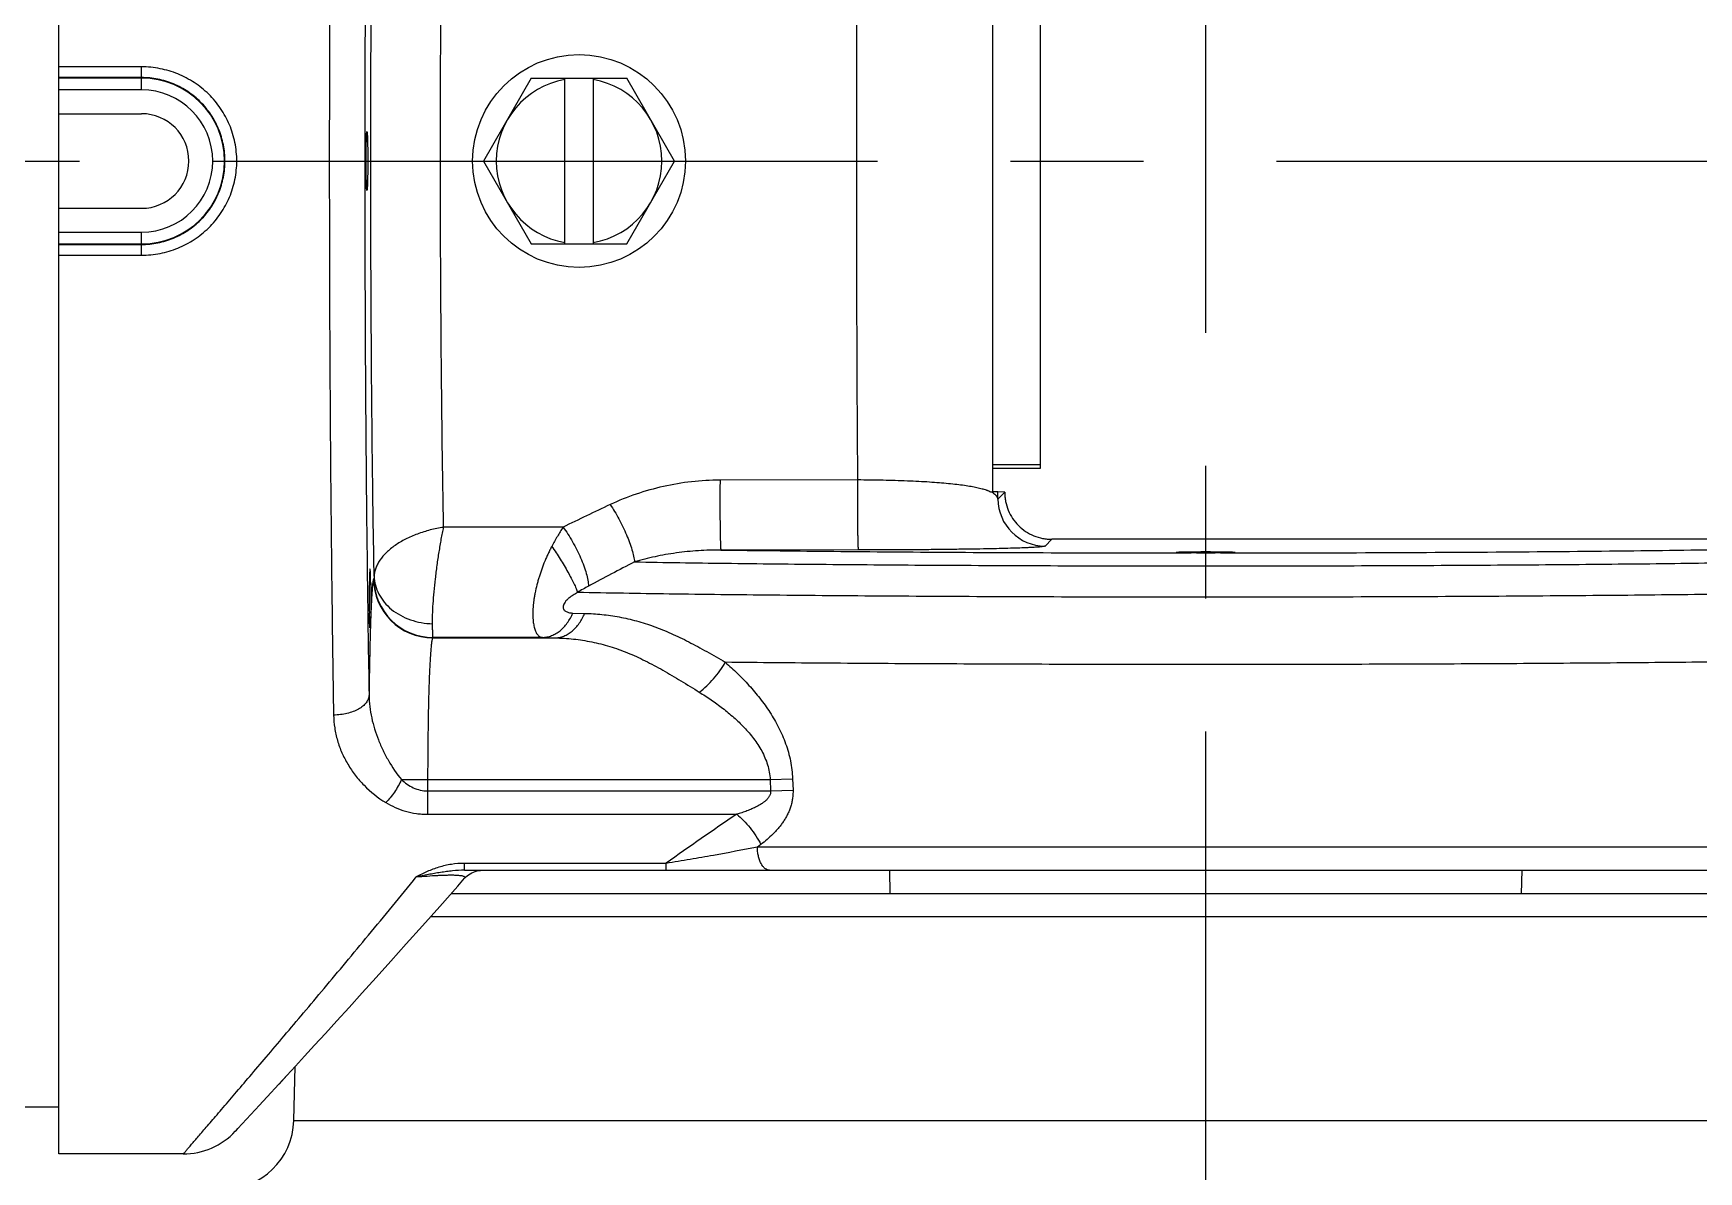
# Model space of a CAD drawing. Header units: millimetres. Extents: x 5828 to 6704, y 123 to 421.
# Drawn here: x 6406.275 to 6410.97, y 304.598 to 307.809 of the extents above; entities that cross this region are included whole.
import ezdxf

# ---------------------------------------------------------------- set-up
doc = ezdxf.new("R2010")
doc.units = ezdxf.units.MM
doc.linetypes.add('CENTER', pattern=[0.6, 0.375, -0.075, 0.075, -0.075])
doc.layers.add('中心线', color=7, linetype='Continuous')
doc.layers.add('外形图', color=7, linetype='Continuous')

msp = doc.modelspace()

# ---------------------------------------------------------------- linework, layer by layer
at = {"layer": '中心线', "linetype": 'CENTER', "ltscale": 5}
for p, q in [((6409.5804, 300.9643), (6409.5804, 313.5014)), ((6403.7801, 307.4484), (6441.8463, 307.4484))]:
    msp.add_line(p, q, dxfattribs=at)
at = {"layer": '外形图'}
for p, q in [((6406.3471, 304.6484), (6406.3471, 310.2484)), ((6408.9804, 306.5151), (6408.9804, 308.3484)), ((6409.1138, 308.3151), (6409.1138, 306.5817)), ((6406.5804, 307.7139), (6406.3471, 307.7139)), ((6406.5804, 307.649), (6406.5804, 307.7139)), ((6406.5804, 307.6837), (6406.3471, 307.6837)), ((6406.5804, 307.6823), (6406.3471, 307.6823)), ((6407.6791, 307.6817), (6407.5443, 307.4484)), ((6407.6791, 307.6817), (6407.9485, 307.6817)), ((6407.7738, 307.2151), (6407.7738, 307.6817)), ((6407.8538, 307.6817), (6407.8538, 307.2151)), ((6408.0832, 307.4484), (6407.9485, 307.6817)), ((6406.5804, 307.649), (6406.3471, 307.649)), ((6406.3471, 307.5817), (6406.5804, 307.5817)), ((6407.5443, 307.4484), (6407.6791, 307.2151)), ((6407.9485, 307.2151), (6408.0832, 307.4484)), ((6406.3471, 307.3151), (6406.5804, 307.3151)), ((6406.3471, 307.2478), (6406.5804, 307.2478)), ((6406.5804, 307.1829), (6406.5804, 307.2478)), ((6406.3471, 307.2145), (6406.5804, 307.2145)), ((6406.3471, 307.2131), (6406.5804, 307.2131)), ((6407.6791, 307.2151), (6407.9485, 307.2151)), ((6406.3471, 307.1829), (6406.5804, 307.1829)), ((6409.1138, 306.5919), (6408.9804, 306.5919)), ((6409.1138, 306.5817), (6408.9804, 306.5817)), ((6408.5987, 306.549), (6408.2112, 306.5487)), ((6408.9944, 306.5151), (6408.9804, 306.5151)), ((6409.0138, 306.5147), (6408.9944, 306.5151)), ((6408.9947, 306.4953), (6408.9944, 306.5151)), ((6409.0138, 306.5147), (6408.9947, 306.4953)), ((6407.7687, 306.4159), (6407.432, 306.4155)), ((6408.601, 306.3517), (6408.2135, 306.3515)), ((6409.1464, 306.3817), (6409.1274, 306.3627)), ((6411.6304, 306.3817), (6409.1464, 306.3817)), ((6407.2356, 306.2713), (6407.2348, 306.2704)), ((6407.7962, 306.1737), (6407.8295, 306.1728)), ((6407.4022, 306.1047), (6407.4014, 306.1038)), ((6407.4014, 306.1038), (6407.7458, 306.1038)), ((6407.7109, 306.1049), (6407.4022, 306.1047)), ((6407.7109, 306.1049), (6407.7458, 306.1038)), ((6407.3132, 305.704), (6408.3525, 305.704)), ((6407.3869, 305.704), (6407.3869, 305.6062)), ((6408.3525, 305.704), (6408.4157, 305.7063)), ((6408.3525, 305.704), (6408.3537, 305.672)), ((6408.4157, 305.7063), (6408.4169, 305.6743)), ((6407.3869, 305.672), (6408.3537, 305.672)), ((6408.3537, 305.672), (6408.4169, 305.6743)), ((6407.3869, 305.6062), (6408.2583, 305.6062)), ((6408.3264, 305.5213), (6408.3165, 305.5139)), ((6412.0217, 305.5139), (6408.3165, 305.5139)), ((6407.4908, 305.4484), (6407.4908, 305.4679)), ((6408.0589, 305.4679), (6407.4908, 305.4679)), ((6408.0589, 305.4484), (6408.0589, 305.4679)), ((6407.4908, 305.4484), (6411.9551, 305.4484)), ((6408.6909, 305.3817), (6408.6898, 305.4484)), ((6410.4711, 305.4484), (6410.47, 305.3817)), ((6412.0696, 305.3817), (6407.4555, 305.3817)), ((6412.1363, 305.3168), (6407.3948, 305.3168)), ((6407.0096, 304.7432), (6407.0136, 304.8953)), ((6406.912, 304.7851), (6406.99, 304.8697)), ((6406.9679, 304.8456), (6406.99, 304.8696)), ((6405.7138, 304.7817), (6406.3471, 304.7817)), ((6407.0096, 304.7432), (6411.3194, 304.7432)), ((6406.698, 304.6484), (6406.3471, 304.6484))]:
    msp.add_line(p, q, dxfattribs=at)
for points in [[(6406.99, 304.8696), (6407.014, 304.8958), (6407.0401, 304.9243), (6407.0683, 304.955), (6407.0986, 304.9882), (6407.131, 305.0237), (6407.1656, 305.0618), (6407.2025, 305.1024), (6407.2416, 305.1457), (6407.283, 305.1917), (6407.3267, 305.2405), (6407.3728, 305.292), (6407.4211, 305.3465), (6407.4718, 305.4039), (6407.4909, 305.4257)], [(6407.4909, 305.4257), (6407.4939, 305.4289), (6407.4979, 305.4325), (6407.502, 305.4358), (6407.5065, 305.4387), (6407.5111, 305.4413), (6407.516, 305.4435), (6407.521, 305.4453), (6407.5262, 305.4467), (6407.5313, 305.4477), (6407.5363, 305.4482), (6407.5411, 305.4484)], [(6406.8446, 304.7124), (6406.8478, 304.7159), (6406.8519, 304.7203), (6406.913, 304.7862)]]:
    msp.add_lwpolyline(points, dxfattribs=at)
msp.add_circle((6407.8138, 307.4484), 0.3, dxfattribs=at)
for centre, radius, start, end in [((6532.5997, 307.4622), 124.0042, 179.647781, 180.006377), ((6406.5804, 307.4484), 0.2339, 270, 90), ((6407.8138, 307.4484), 0.2333, 99.8709, 260.1291), ((6407.8138, 307.4484), 0.2333, 279.8709, 80.1291), ((6406.5804, 307.4484), 0.2006, 270, 90), ((6406.5804, 307.4484), 0.1333, 270, 90), ((6528.6441, 307.4263), 120.0486, 179.989441, 180.418695), ((6408.9785, 306.5124), 0.00262, 58.3922, 60.6584), ((6409.1274, 306.4954), 0.1327, 180.0209, 269.9791), ((6412.4309, 296.8569), 10.6354, 115.2066, 116.00005), ((6412.8415, 296.8994), 10.6038, 117.34867, 118.13948), ((6407.4015, 306.2706), 0.1668, 180.0519, 269.9512), ((6407.4023, 306.2715), 0.1668, 180.0518, 269.9512), ((6408.0309, 305.8939), 0.4037, 118.1363, 123.2168), ((6412.5067, 299.269), 7.6296, 123.83754, 125.65988), ((6406.698, 304.8484), 0.2, 270, 317.1465), ((6406.8097, 304.7484), 0.2, 270, 358.5)]:
    msp.add_arc(centre, radius, start, end, dxfattribs=at)
msp.add_ellipse((6407.2158, 307.4484), major_axis=(0, 0.0833), ratio=0.026186, dxfattribs=at)
for centre, major_axis, ratio, start_param, end_param in [((6409.5804, 306.3445), (0.0833, 0), 0.017455, 5.232801, 10.475085), ((6407.2245, 306.2151), (0, 0.0833), 0.026186, -1.047198, 2.094395)]:
    msp.add_ellipse(centre, major_axis=major_axis, ratio=ratio, start_param=start_param, end_param=end_param, dxfattribs=at)
for points, knots in [([(6407.1198, 308.8927), (6407.118, 308.7749), (6407.115, 308.5321), (6407.1118, 308.1594), (6407.1099, 307.7724), (6407.1095, 307.3789), (6407.1104, 306.9868), (6407.1128, 306.604), (6407.1164, 306.2381), (6407.1198, 306.0007), (6407.1217, 305.8861)], [0, 0, 0, 0, 0.117523, 0.24232, 0.371892, 0.50364, 0.63492, 0.763101, 0.885613, 1, 1, 1, 1]), ([(6407.2198, 308.8411), (6407.218, 308.7275), (6407.2149, 308.4934), (6407.2117, 308.134), (6407.2099, 307.7608), (6407.2095, 307.3814), (6407.2104, 307.0033), (6407.2127, 306.6342), (6407.2164, 306.2814), (6407.2198, 306.0524), (6407.2217, 305.9419)], [0, 0, 0, 0, 0.117523, 0.24232, 0.371892, 0.503639, 0.63492, 0.763101, 0.885613, 1, 1, 1, 1]), ([(6407.2361, 306.2778), (6407.2346, 306.3618), (6407.2319, 306.5359), (6407.228, 306.9014), (6407.2259, 307.3763), (6407.2274, 307.941), (6407.2312, 308.3142), (6407.234, 308.4941)], [0, 0, 0, 0, 0.113667, 0.235681, 0.494766, 0.756523, 1, 1, 1, 1]), ([(6407.432, 306.4155), (6407.4291, 306.5692), (6407.4248, 306.8912), (6407.4223, 307.3832), (6407.4235, 307.8028), (6407.4265, 308.1315), (6407.4287, 308.2902), (6407.43, 308.3674)], [0, 0, 0, 0, 0.23639, 0.494915, 0.756032, 0.881359, 1, 1, 1, 1]), ([(6406.5804, 307.1829), (6406.5979, 307.1829), (6406.6242, 307.1855), (6406.6581, 307.1938), (6406.6911, 307.2054), (6406.7222, 307.2218), (6406.7504, 307.2424), (6406.77, 307.2599), (6406.7878, 307.2791), (6406.8088, 307.307), (6406.8298, 307.3456), (6406.8428, 307.3876), (6406.848, 307.4222), (6406.8497, 307.4571), (6406.8462, 307.4921), (6406.8376, 307.526), (6406.8286, 307.5507), (6406.8172, 307.5743), (6406.8036, 307.5967), (6406.7878, 307.6177), (6406.7641, 307.6434), (6406.73, 307.6709), (6406.6911, 307.6914), (6406.6581, 307.703), (6406.6242, 307.7113), (6406.5979, 307.7139), (6406.5804, 307.7139)], [0, 0, 0, 0, 0.062497, 0.093776, 0.125048, 0.187499, 0.218754, 0.250006, 0.281258, 0.312512, 0.374959, 0.437431, 0.468714, 0.499999, 0.56249, 0.593768, 0.625039, 0.656304, 0.687563, 0.718817, 0.750069, 0.8125, 0.874952, 0.906224, 0.937503, 1, 1, 1, 1]), ([(6406.5804, 307.2131), (6406.5958, 307.2131), (6406.619, 307.2154), (6406.6489, 307.2229), (6406.6779, 307.2333), (6406.712, 307.2515), (6406.7418, 307.2761), (6406.7625, 307.2989), (6406.7808, 307.3236), (6406.799, 307.3578), (6406.8125, 307.4022), (6406.817, 307.4484), (6406.8125, 307.4946), (6406.799, 307.539), (6406.7808, 307.5732), (6406.7625, 307.5979), (6406.7418, 307.6207), (6406.712, 307.6453), (6406.6779, 307.6635), (6406.6489, 307.6739), (6406.619, 307.6814), (6406.5958, 307.6837), (6406.5804, 307.6837)], [0, 0, 0, 0, 0.062522, 0.093813, 0.125096, 0.187559, 0.249999, 0.281255, 0.312514, 0.374979, 0.437477, 0.5, 0.562523, 0.625021, 0.687486, 0.718745, 0.750001, 0.812441, 0.874905, 0.906187, 0.937478, 1, 1, 1, 1]), ([(6408.2112, 306.5487), (6408.1843, 306.5486), (6408.1307, 306.5454), (6408.0514, 306.532), (6407.9745, 306.5105), (6407.9253, 306.4908), (6407.9015, 306.4796)], [0, 0, 0, 0, 0.252019, 0.503383, 0.753105, 1, 1, 1, 1]), ([(6408.2112, 306.5487), (6408.2111, 306.5381), (6408.2109, 306.5163), (6408.2109, 306.4888), (6408.2109, 306.4662), (6408.211, 306.4496), (6408.2111, 306.4335), (6408.2112, 306.4183), (6408.2114, 306.4042), (6408.2117, 306.3913), (6408.2119, 306.3816), (6408.2121, 306.3746), (6408.2122, 306.37), (6408.2124, 306.366), (6408.2125, 306.3624), (6408.2127, 306.3593), (6408.2128, 306.3567), (6408.213, 306.3546), (6408.2131, 306.3532), (6408.2132, 306.3524), (6408.2133, 306.352), (6408.2134, 306.3517), (6408.2135, 306.3516), (6408.2135, 306.3515)], [0, 0, 0, 0, 0.160559, 0.332099, 0.418459, 0.503305, 0.58523, 0.662878, 0.734964, 0.800293, 0.857785, 0.88329, 0.906489, 0.927288, 0.945601, 0.961353, 0.97448, 0.98493, 0.992666, 0.995509, 0.99767, 0.999157, 1, 1, 1, 1]), ([(6408.5987, 306.549), (6408.5986, 306.5385), (6408.5984, 306.5166), (6408.5984, 306.4891), (6408.5984, 306.4665), (6408.5985, 306.4499), (6408.5986, 306.4338), (6408.5987, 306.4185), (6408.5989, 306.4044), (6408.5992, 306.3915), (6408.5994, 306.3818), (6408.5996, 306.3748), (6408.5997, 306.3702), (6408.5999, 306.3661), (6408.6, 306.3625), (6408.6002, 306.3594), (6408.6003, 306.3568), (6408.6005, 306.3548), (6408.6006, 306.3534), (6408.6007, 306.3526), (6408.6008, 306.3521), (6408.6009, 306.3519), (6408.601, 306.3517), (6408.601, 306.3517)], [0, 0, 0, 0, 0.160416, 0.331892, 0.418244, 0.503094, 0.585034, 0.662705, 0.734818, 0.800178, 0.8577, 0.883219, 0.906432, 0.927243, 0.945568, 0.961329, 0.974465, 0.984922, 0.992662, 0.995507, 0.997669, 0.999156, 1, 1, 1, 1]), ([(6408.9804, 306.5136), (6408.9799, 306.514), (6408.9785, 306.5144), (6408.9764, 306.5146), (6408.9742, 306.515), (6408.972, 306.5159), (6408.9697, 306.517), (6408.9673, 306.5181), (6408.9647, 306.519), (6408.961, 306.5202), (6408.9561, 306.5218), (6408.9497, 306.5236), (6408.9428, 306.5253), (6408.9354, 306.527), (6408.9274, 306.5286), (6408.9156, 306.5308), (6408.8993, 306.5334), (6408.8781, 306.5361), (6408.8545, 306.5386), (6408.8287, 306.5409), (6408.8007, 306.5429), (6408.7706, 306.5447), (6408.7271, 306.5467), (6408.6696, 306.5484), (6408.6227, 306.5489), (6408.5987, 306.549)], [0, 0, 0, 0, 0.005217, 0.010658, 0.016411, 0.022577, 0.02918, 0.036088, 0.043234, 0.050663, 0.066483, 0.083608, 0.102064, 0.121893, 0.143123, 0.165785, 0.215483, 0.271107, 0.332679, 0.400118, 0.473206, 0.551588, 0.634763, 0.812683, 1, 1, 1, 1]), ([(6408.9947, 306.4953), (6408.9946, 306.4961), (6408.9943, 306.4976), (6408.9934, 306.4999), (6408.9923, 306.5017), (6408.9913, 306.5031), (6408.9904, 306.5042), (6408.9894, 306.5053), (6408.9883, 306.5064), (6408.9874, 306.5073), (6408.9865, 306.5079), (6408.9856, 306.5085), (6408.9845, 306.5091), (6408.9836, 306.5099), (6408.9829, 306.5108), (6408.9822, 306.5118), (6408.9815, 306.5129), (6408.9807, 306.5139), (6408.9801, 306.5144), (6408.9798, 306.5146)], [0, 0, 0, 0, 0.092543, 0.188431, 0.290074, 0.343833, 0.399503, 0.457671, 0.519688, 0.584531, 0.616968, 0.649216, 0.717175, 0.755987, 0.801179, 0.852272, 0.905123, 0.955414, 1, 1, 1, 1]), ([(6409.0138, 306.5144), (6409.0138, 306.5123), (6409.0139, 306.5079), (6409.0145, 306.4993), (6409.0167, 306.4842), (6409.0231, 306.4633), (6409.0354, 306.4402), (6409.052, 306.42), (6409.0723, 306.4034), (6409.0954, 306.391), (6409.1163, 306.3847), (6409.1313, 306.3825), (6409.14, 306.3818), (6409.1443, 306.3817), (6409.1465, 306.3817)], [0, 0, 0, 0, 0.031133, 0.062393, 0.124981, 0.249984, 0.374987, 0.5, 0.625013, 0.750016, 0.875019, 0.937607, 0.968867, 1, 1, 1, 1]), ([(6407.9015, 306.4796), (6407.9058, 306.4733), (6407.9144, 306.4599), (6407.9263, 306.439), (6407.9375, 306.4171), (6407.9476, 306.3949), (6407.9561, 306.3733), (6407.9629, 306.3531), (6407.9676, 306.3348), (6407.9696, 306.3233), (6407.97, 306.318)], [0, 0, 0, 0, 0.130299, 0.268032, 0.408679, 0.547598, 0.680222, 0.802252, 0.909872, 1, 1, 1, 1]), ([(6407.4319, 306.4154), (6407.4256, 306.4145), (6407.413, 306.4124), (6407.3942, 306.4081), (6407.3759, 306.4029), (6407.3524, 306.3949), (6407.3249, 306.3829), (6407.2954, 306.3654), (6407.2708, 306.3456), (6407.2547, 306.3271), (6407.2454, 306.3117), (6407.2404, 306.3004), (6407.2371, 306.2891), (6407.2362, 306.2815), (6407.2361, 306.2778)], [0, 0, 0, 0, 0.075251, 0.150477, 0.225221, 0.299036, 0.442114, 0.576646, 0.700193, 0.811348, 0.862372, 0.910541, 0.956209, 1, 1, 1, 1]), ([(6407.4007, 306.1435), (6407.4006, 306.152), (6407.4008, 306.1707), (6407.4024, 306.2008), (6407.4051, 306.2346), (6407.4089, 306.2709), (6407.4129, 306.302), (6407.4164, 306.3272), (6407.4193, 306.3458), (6407.4223, 306.3641), (6407.4254, 306.3819), (6407.4281, 306.3962), (6407.4303, 306.4073), (6407.4314, 306.4127), (6407.4319, 306.4154)], [0, 0, 0, 0, 0.093136, 0.204393, 0.329682, 0.464399, 0.603665, 0.673457, 0.742538, 0.810307, 0.876181, 0.939597, 0.970217, 1, 1, 1, 1]), ([(6407.7687, 306.4159), (6407.7631, 306.4074), (6407.7521, 306.3896), (6407.7419, 306.3713), (6407.7369, 306.3618)], [0, 0, 0, 0, 0.487519, 1, 1, 1, 1]), ([(6407.7687, 306.4159), (6407.7734, 306.4096), (6407.7827, 306.3962), (6407.7956, 306.3749), (6407.8076, 306.3524), (6407.8183, 306.3295), (6407.8273, 306.3072), (6407.8341, 306.2861), (6407.8387, 306.2672), (6407.8403, 306.2553), (6407.8405, 306.2498)], [0, 0, 0, 0, 0.129537, 0.26723, 0.408317, 0.547873, 0.681047, 0.803297, 0.910644, 1, 1, 1, 1]), ([(6407.7369, 306.3618), (6407.7351, 306.3584), (6407.7316, 306.3515), (6407.7265, 306.3411), (6407.7216, 306.3305), (6407.7155, 306.316), (6407.7084, 306.2977), (6407.7022, 306.2792), (6407.6978, 306.2643), (6407.6939, 306.2496), (6407.6906, 306.235), (6407.6879, 306.2206), (6407.6863, 306.2102), (6407.685, 306.2001), (6407.6842, 306.1902), (6407.6836, 306.1808), (6407.6833, 306.1718), (6407.6835, 306.1632), (6407.6839, 306.1551), (6407.6847, 306.1476), (6407.6857, 306.1406), (6407.6871, 306.1342), (6407.6888, 306.1284), (6407.6907, 306.1232), (6407.6929, 306.1186), (6407.6953, 306.1146), (6407.698, 306.1113), (6407.701, 306.1087), (6407.7041, 306.1067), (6407.7074, 306.1054), (6407.7097, 306.105), (6407.7109, 306.1049)], [0, 0, 0, 0, 0.041513, 0.083418, 0.125631, 0.168067, 0.253211, 0.337983, 0.379924, 0.421388, 0.502312, 0.541487, 0.579613, 0.616545, 0.652149, 0.686304, 0.718893, 0.749819, 0.779, 0.806366, 0.831872, 0.855513, 0.87731, 0.897285, 0.915481, 0.932049, 0.947293, 0.961414, 0.974544, 0.987206, 1, 1, 1, 1]), ([(6407.7369, 306.3618), (6407.7451, 306.35), (6407.7607, 306.3262), (6407.7786, 306.2962), (6407.7911, 306.2731), (6407.7989, 306.2577), (6407.8051, 306.2441), (6407.8084, 306.2355), (6407.8097, 306.2316)], [0, 0, 0, 0, 0.288699, 0.57045, 0.699429, 0.815912, 0.916926, 1, 1, 1, 1]), ([(6408.2135, 306.3515), (6408.1924, 306.3516), (6408.1504, 306.3503), (6408.0883, 306.3439), (6408.0282, 306.3335), (6407.9891, 306.3236), (6407.97, 306.318)], [0, 0, 0, 0, 0.257381, 0.510297, 0.758163, 1, 1, 1, 1]), ([(6407.97, 306.318), (6408.0552, 306.3165), (6408.2353, 306.3139), (6408.518, 306.3109), (6408.8236, 306.3087), (6409.1456, 306.3072), (6409.477, 306.3065), (6409.8106, 306.3067), (6410.0867, 306.3075), (6410.3033, 306.3086), (6410.4605, 306.3096), (6410.6129, 306.3108), (6410.7598, 306.3122), (6410.9003, 306.3137), (6411.0336, 306.3155), (6411.1591, 306.3174), (6411.2761, 306.3194), (6411.3839, 306.3216), (6411.482, 306.3239), (6411.5698, 306.3264), (6411.6363, 306.3286), (6411.684, 306.3304), (6411.7156, 306.3317), (6411.7443, 306.333), (6411.77, 306.3344), (6411.7929, 306.3358), (6411.8127, 306.3372), (6411.8295, 306.3385), (6411.8416, 306.3398), (6411.8497, 306.3408), (6411.8547, 306.3415), (6411.8589, 306.3422), (6411.8624, 306.3429), (6411.8647, 306.3435), (6411.8663, 306.344), (6411.8671, 306.3444), (6411.8678, 306.3447), (6411.8683, 306.3451), (6411.8686, 306.3454), (6411.8686, 306.3457), (6411.8686, 306.3458)], [0, 0, 0, 0, 0.065517, 0.138527, 0.217459, 0.300608, 0.38618, 0.472328, 0.557195, 0.598573, 0.638947, 0.678101, 0.715822, 0.751907, 0.786162, 0.8184, 0.84845, 0.876147, 0.901342, 0.923903, 0.943704, 0.952537, 0.960642, 0.968008, 0.974626, 0.980487, 0.985582, 0.989907, 0.993456, 0.994939, 0.996227, 0.997321, 0.998221, 0.998929, 0.999212, 0.999449, 0.999641, 0.999791, 0.999906, 1, 1, 1, 1]), ([(6408.2135, 306.3515), (6408.3128, 306.3502), (6408.5207, 306.3478), (6408.9625, 306.3443), (6409.3051, 306.3433), (6409.539, 306.3432)], [0, 0, 0, 0, 0.224647, 0.47059, 1, 1, 1, 1]), ([(6409.1274, 306.3627), (6409.1273, 306.3626), (6409.127, 306.3624), (6409.126, 306.362), (6409.1243, 306.3616), (6409.1215, 306.3611), (6409.1177, 306.3607), (6409.1129, 306.3602), (6409.1072, 306.3597), (6409.1004, 306.3592), (6409.0925, 306.3587), (6409.0835, 306.3583), (6409.0694, 306.3576), (6409.049, 306.3568), (6409.0211, 306.356), (6408.9888, 306.3552), (6408.9521, 306.3544), (6408.9112, 306.3538), (6408.8664, 306.3532), (6408.818, 306.3526), (6408.7667, 306.3522), (6408.694, 306.3518), (6408.6385, 306.3517), (6408.601, 306.3517)], [0, 0, 0, 0, 0.000829, 0.002034, 0.005678, 0.011063, 0.01826, 0.027324, 0.038306, 0.051251, 0.066202, 0.083192, 0.102253, 0.146692, 0.199633, 0.26108, 0.330883, 0.408703, 0.49403, 0.586107, 0.683995, 0.786522, 1, 1, 1, 1]), ([(6409.6219, 306.3432), (6409.7581, 306.3433), (6410.0254, 306.3438), (6410.4139, 306.3459), (6410.7733, 306.3491), (6411.0017, 306.3522), (6411.1089, 306.354)], [0, 0, 0, 0, 0.274883, 0.539206, 0.783753, 1, 1, 1, 1]), ([(6409.6219, 306.3432), (6409.6152, 306.3432), (6409.6014, 306.3428), (6409.5804, 306.3425), (6409.5595, 306.3428), (6409.5457, 306.3432), (6409.539, 306.3432)], [0, 0, 0, 0, 0.241299, 0.500005, 0.758709, 1, 1, 1, 1]), ([(6407.2348, 306.2704), (6407.2346, 306.2703), (6407.2344, 306.2699), (6407.234, 306.2689), (6407.2335, 306.267), (6407.2329, 306.2641), (6407.2323, 306.2602), (6407.2317, 306.2555), (6407.2312, 306.2499), (6407.2306, 306.2434), (6407.2298, 306.2329), (6407.2291, 306.2214), (6407.2284, 306.2087), (6407.2279, 306.1979), (6407.2274, 306.1862), (6407.2268, 306.1701), (6407.2261, 306.158), (6407.2259, 306.1499)], [0, 0, 0, 0, 0.004369, 0.010408, 0.027827, 0.052552, 0.084625, 0.12404, 0.170775, 0.224804, 0.286088, 0.42991, 0.5123, 0.600644, 0.697779, 0.800887, 1, 1, 1, 1]), ([(6407.2264, 306.2567), (6407.2265, 306.2475), (6407.2267, 306.2285), (6407.2267, 306.2004), (6407.2265, 306.1775), (6407.2262, 306.1626), (6407.226, 306.1551), (6407.2259, 306.1516), (6407.2259, 306.1499)], [0, 0, 0, 0, 0.258597, 0.533522, 0.790649, 0.902423, 0.952259, 1, 1, 1, 1]), ([(6407.2361, 306.2778), (6407.236, 306.2769), (6407.236, 306.2757), (6407.2359, 306.2741), (6407.2358, 306.2732), (6407.2358, 306.2725), (6407.2357, 306.2719), (6407.2357, 306.2715), (6407.2356, 306.2714), (6407.2356, 306.2713)], [0, 0, 0, 0, 0.409913, 0.577481, 0.718041, 0.830979, 0.915658, 0.971997, 1, 1, 1, 1]), ([(6407.2361, 306.2778), (6407.2362, 306.2691), (6407.2387, 306.2516), (6407.2486, 306.2265), (6407.2641, 306.2034), (6407.2848, 306.1831), (6407.3098, 306.1665), (6407.3478, 306.1496), (6407.3795, 306.144), (6407.4007, 306.1435)], [0, 0, 0, 0, 0.11142, 0.225421, 0.343582, 0.466746, 0.594969, 0.727597, 1, 1, 1, 1]), ([(6411.955, 306.258), (6411.955, 306.2577), (6411.9546, 306.2572), (6411.954, 306.2568), (6411.9532, 306.2565), (6411.9523, 306.2561), (6411.9506, 306.2556), (6411.948, 306.2549), (6411.9442, 306.2542), (6411.9396, 306.2534), (6411.9342, 306.2527), (6411.9252, 306.2517), (6411.912, 306.2504), (6411.8936, 306.249), (6411.8719, 306.2475), (6411.847, 306.2461), (6411.8189, 306.2447), (6411.7875, 306.2433), (6411.7531, 306.242), (6411.701, 306.2401), (6411.6285, 306.2378), (6411.5328, 306.2353), (6411.4261, 306.233), (6411.3088, 306.2307), (6411.1818, 306.2287), (6411.0456, 306.2267), (6410.9011, 306.225), (6410.7491, 306.2234), (6410.5904, 306.2221), (6410.3683, 306.2205), (6410.081, 306.2191), (6409.7293, 306.2183), (6409.3743, 306.2184), (6409.024, 306.2193), (6408.6863, 306.2211), (6408.3688, 306.2237), (6408.0789, 306.2271), (6407.8956, 306.23), (6407.8097, 306.2316)], [0, 0, 0, 0, 0.000204, 0.000357, 0.000554, 0.000797, 0.001089, 0.001818, 0.002745, 0.003872, 0.005199, 0.006726, 0.010378, 0.014825, 0.020064, 0.026088, 0.032888, 0.040453, 0.048773, 0.057837, 0.078147, 0.101266, 0.127065, 0.155397, 0.1861, 0.219001, 0.253914, 0.290638, 0.328968, 0.368684, 0.451367, 0.53681, 0.623075, 0.708203, 0.790261, 0.867389, 0.937835, 1, 1, 1, 1]), ([(6407.8097, 306.2316), (6407.8054, 306.2293), (6407.7968, 306.2245), (6407.7867, 306.2173), (6407.7793, 306.2106), (6407.7745, 306.2051), (6407.7708, 306.1992), (6407.7688, 306.1932), (6407.7689, 306.1876), (6407.7709, 306.1832), (6407.774, 306.1799), (6407.7791, 306.1767), (6407.7867, 306.1744), (6407.793, 306.1738), (6407.7962, 306.1737)], [0, 0, 0, 0, 0.152684, 0.308817, 0.387773, 0.465961, 0.540365, 0.606216, 0.66145, 0.709629, 0.755379, 0.801331, 0.897211, 1, 1, 1, 1]), ([(6407.2245, 306.1317), (6407.2245, 306.1317), (6407.2244, 306.1318), (6407.2243, 306.132), (6407.2242, 306.1326), (6407.2241, 306.1334), (6407.2239, 306.1347), (6407.2238, 306.1363), (6407.2237, 306.1382), (6407.2235, 306.1404), (6407.2234, 306.1441), (6407.2232, 306.1493), (6407.2229, 306.1565), (6407.2228, 306.1646), (6407.2227, 306.1704), (6407.2226, 306.1734)], [0, 0, 0, 0, 0.002014, 0.005642, 0.018874, 0.040392, 0.070204, 0.108218, 0.154287, 0.208225, 0.269805, 0.414823, 0.586884, 0.783058, 1, 1, 1, 1]), ([(6407.7109, 306.1049), (6407.7152, 306.105), (6407.724, 306.106), (6407.7367, 306.1098), (6407.749, 306.1158), (6407.7606, 306.1239), (6407.7713, 306.1339), (6407.7844, 306.1499), (6407.7921, 306.1638), (6407.7962, 306.1737)], [0, 0, 0, 0, 0.111999, 0.226001, 0.343303, 0.464883, 0.591341, 0.722896, 1, 1, 1, 1]), ([(6407.7458, 306.1038), (6407.75, 306.1039), (6407.7586, 306.1049), (6407.7711, 306.1087), (6407.7832, 306.1148), (6407.7946, 306.1229), (6407.8051, 306.1329), (6407.818, 306.149), (6407.8255, 306.163), (6407.8295, 306.1728)], [0, 0, 0, 0, 0.111103, 0.224352, 0.341139, 0.462503, 0.589078, 0.721084, 1, 1, 1, 1]), ([(6407.8295, 306.1728), (6407.8459, 306.1724), (6407.8785, 306.1703), (6407.9274, 306.1633), (6407.9763, 306.1521), (6408.0251, 306.1365), (6408.0742, 306.1166), (6408.1238, 306.0925), (6408.1746, 306.0648), (6408.2087, 306.045), (6408.2261, 306.0348)], [0, 0, 0, 0, 0.115127, 0.230922, 0.348193, 0.468123, 0.592136, 0.721587, 0.857435, 1, 1, 1, 1]), ([(6407.2259, 306.1499), (6407.2256, 306.1422), (6407.2253, 306.1267), (6407.2246, 306.1032), (6407.224, 306.0791), (6407.2235, 306.0538), (6407.223, 306.0273), (6407.2223, 305.9899), (6407.2219, 305.9613), (6407.2217, 305.9419)], [0, 0, 0, 0, 0.112025, 0.223238, 0.338426, 0.460236, 0.587749, 0.720504, 1, 1, 1, 1]), ([(6407.2259, 306.1499), (6407.2258, 306.1486), (6407.2257, 306.1461), (6407.2256, 306.1425), (6407.2254, 306.1393), (6407.2252, 306.1367), (6407.2251, 306.1346), (6407.2249, 306.1332), (6407.2248, 306.1325), (6407.2247, 306.1321), (6407.2246, 306.1318), (6407.2245, 306.1317), (6407.2245, 306.1317)], [0, 0, 0, 0, 0.215832, 0.418774, 0.5918, 0.735694, 0.848715, 0.930369, 0.959282, 0.98027, 0.993509, 1, 1, 1, 1]), ([(6407.4022, 306.1047), (6407.4021, 306.1048), (6407.4021, 306.1052), (6407.402, 306.1058), (6407.4019, 306.1067), (6407.4018, 306.1079), (6407.4017, 306.1094), (6407.4016, 306.112), (6407.4014, 306.1158), (6407.4012, 306.1213), (6407.401, 306.1278), (6407.4009, 306.1353), (6407.4008, 306.1407), (6407.4007, 306.1435)], [0, 0, 0, 0, 0.009466, 0.026141, 0.050105, 0.081373, 0.119906, 0.16564, 0.278433, 0.419171, 0.587066, 0.781022, 1, 1, 1, 1]), ([(6407.4014, 306.1038), (6407.4012, 306.1037), (6407.4009, 306.1034), (6407.4004, 306.1024), (6407.3998, 306.1006), (6407.3991, 306.0978), (6407.3985, 306.094), (6407.3978, 306.0893), (6407.3971, 306.0837), (6407.3964, 306.0773), (6407.3955, 306.067), (6407.3944, 306.052), (6407.3932, 306.0317), (6407.3921, 306.0083), (6407.3911, 305.982), (6407.3901, 305.9532), (6407.3893, 305.9221), (6407.3886, 305.8889), (6407.3878, 305.8416), (6407.3871, 305.7797), (6407.3869, 305.7295), (6407.3869, 305.704)], [0, 0, 0, 0, 0.001312, 0.003092, 0.008225, 0.015558, 0.02512, 0.036911, 0.050915, 0.067104, 0.085447, 0.128427, 0.179472, 0.238118, 0.303828, 0.375996, 0.453956, 0.536987, 0.624318, 0.808609, 1, 1, 1, 1]), ([(6407.7458, 306.1038), (6407.7632, 306.1034), (6407.798, 306.1012), (6407.8498, 306.0932), (6407.9008, 306.0802), (6407.9511, 306.0622), (6408.001, 306.0394), (6408.0509, 306.0125), (6408.1015, 305.9825), (6408.1355, 305.9614), (6408.1528, 305.9507)], [0, 0, 0, 0, 0.118746, 0.236953, 0.355562, 0.475969, 0.599704, 0.728006, 0.861474, 1, 1, 1, 1]), ([(6412.0314, 306.0664), (6412.0314, 306.0662), (6412.0311, 306.0658), (6412.0306, 306.0654), (6412.0296, 306.0649), (6412.028, 306.0644), (6412.0256, 306.0638), (6412.0224, 306.0631), (6412.0186, 306.0625), (6412.0141, 306.0619), (6412.0067, 306.061), (6411.9957, 306.0599), (6411.9805, 306.0587), (6411.9625, 306.0574), (6411.9419, 306.0562), (6411.9185, 306.055), (6411.8926, 306.0538), (6411.8639, 306.0526), (6411.8207, 306.051), (6411.7603, 306.049), (6411.6804, 306.0468), (6411.5911, 306.0446), (6411.4926, 306.0426), (6411.3854, 306.0407), (6411.2701, 306.0389), (6411.1471, 306.0372), (6411.0169, 306.0356), (6410.8803, 306.0342), (6410.6869, 306.0325), (6410.4337, 306.0307), (6410.1194, 306.0293), (6409.7953, 306.0285), (6409.4674, 306.0284), (6409.1415, 306.029), (6408.8235, 306.0302), (6408.5193, 306.0321), (6408.3217, 306.0338), (6408.2261, 306.0348)], [0, 0, 0, 0, 0.00019, 0.000333, 0.000514, 0.001004, 0.001668, 0.002509, 0.003529, 0.004729, 0.006108, 0.009405, 0.013419, 0.018147, 0.023583, 0.029722, 0.036557, 0.04408, 0.052284, 0.070695, 0.091706, 0.115222, 0.141137, 0.169334, 0.199685, 0.232053, 0.266291, 0.302243, 0.339747, 0.418723, 0.501787, 0.587434, 0.67411, 0.760245, 0.844276, 0.92468, 1, 1, 1, 1]), ([(6408.1528, 305.9507), (6408.16, 305.9561), (6408.1742, 305.9681), (6408.1936, 305.9884), (6408.2113, 306.0107), (6408.2215, 306.0267), (6408.2261, 306.0348)], [0, 0, 0, 0, 0.24127, 0.494673, 0.750791, 1, 1, 1, 1]), ([(6408.2261, 306.0348), (6408.2378, 306.0247), (6408.2607, 306.0037), (6408.2933, 305.9699), (6408.3242, 305.9335), (6408.3524, 305.894), (6408.3772, 305.8514), (6408.3973, 305.8056), (6408.4111, 305.757), (6408.4151, 305.7232), (6408.4157, 305.7063)], [0, 0, 0, 0, 0.118543, 0.239008, 0.361391, 0.485698, 0.611916, 0.739953, 0.869521, 1, 1, 1, 1]), ([(6407.2217, 305.9419), (6407.2216, 305.9401), (6407.2212, 305.9364), (6407.2189, 305.9291), (6407.2136, 305.9201), (6407.204, 305.9106), (6407.1914, 305.9023), (6407.1763, 305.8954), (6407.1593, 305.8903), (6407.1409, 305.887), (6407.1282, 305.8862), (6407.1217, 305.8861)], [0, 0, 0, 0, 0.043883, 0.088924, 0.185135, 0.29309, 0.414292, 0.548134, 0.692523, 0.844376, 1, 1, 1, 1]), ([(6407.2217, 305.9419), (6407.2219, 305.9205), (6407.2259, 305.8883), (6407.2369, 305.8467), (6407.2477, 305.8162), (6407.2608, 305.7864), (6407.2809, 305.7479), (6407.2992, 305.7206), (6407.3132, 305.704)], [0, 0, 0, 0, 0.247889, 0.372416, 0.497313, 0.622567, 0.748143, 1, 1, 1, 1]), ([(6408.1528, 305.9507), (6408.1641, 305.9437), (6408.1864, 305.9292), (6408.2188, 305.9056), (6408.2501, 305.8799), (6408.2796, 305.8516), (6408.3067, 305.8202), (6408.3297, 305.7853), (6408.3438, 305.7528), (6408.3506, 305.7253), (6408.3522, 305.7111), (6408.3525, 305.704)], [0, 0, 0, 0, 0.120652, 0.242437, 0.365385, 0.489563, 0.615069, 0.742012, 0.870383, 0.93511, 1, 1, 1, 1]), ([(6407.1217, 305.8861), (6407.1219, 305.874), (6407.124, 305.8497), (6407.1319, 305.814), (6407.1445, 305.7796), (6407.1613, 305.7469), (6407.1823, 305.716), (6407.216, 305.6774), (6407.2466, 305.6529), (6407.269, 305.6394)], [0, 0, 0, 0, 0.121924, 0.243348, 0.364995, 0.487569, 0.611748, 0.738174, 1, 1, 1, 1]), ([(6407.3132, 305.704), (6407.3104, 305.6979), (6407.3041, 305.6859), (6407.2934, 305.6688), (6407.2818, 305.6532), (6407.2733, 305.6437), (6407.269, 305.6394)], [0, 0, 0, 0, 0.257568, 0.516043, 0.766368, 1, 1, 1, 1]), ([(6407.3132, 305.704), (6407.3181, 305.6994), (6407.3286, 305.6909), (6407.3463, 305.6806), (6407.366, 305.6737), (6407.3799, 305.672), (6407.3869, 305.672)], [0, 0, 0, 0, 0.243559, 0.491494, 0.744103, 1, 1, 1, 1]), ([(6408.3537, 305.672), (6408.3538, 305.6707), (6408.3538, 305.6681), (6408.3532, 305.6642), (6408.3519, 305.6605), (6408.3502, 305.657), (6408.3481, 305.6537), (6408.345, 305.6497), (6408.3405, 305.6451), (6408.3345, 305.6402), (6408.3261, 305.6344), (6408.315, 305.6281), (6408.3012, 305.6216), (6408.2871, 305.6158), (6408.2728, 305.6107), (6408.2631, 305.6077), (6408.2583, 305.6062)], [0, 0, 0, 0, 0.0319, 0.06376, 0.095547, 0.127247, 0.158858, 0.190391, 0.253238, 0.315915, 0.378452, 0.503205, 0.627691, 0.751972, 0.876067, 1, 1, 1, 1]), ([(6408.4169, 305.6743), (6408.417, 305.6703), (6408.4169, 305.6622), (6408.4156, 305.6501), (6408.4134, 305.6382), (6408.4101, 305.6267), (6408.406, 305.6155), (6408.401, 305.6048), (6408.3954, 305.5945), (6408.3892, 305.5847), (6408.3825, 305.5754), (6408.3753, 305.5665), (6408.3679, 305.558), (6408.3524, 305.542), (6408.3382, 305.53), (6408.3264, 305.5213)], [0, 0, 0, 0, 0.065699, 0.131238, 0.196498, 0.261338, 0.325666, 0.389459, 0.452728, 0.515451, 0.577634, 0.639327, 0.700544, 0.761298, 1, 1, 1, 1]), ([(6407.269, 305.6394), (6407.2775, 305.6342), (6407.2955, 305.6249), (6407.3243, 305.6144), (6407.3499, 305.6089), (6407.3709, 305.6066), (6407.3816, 305.6062), (6407.3869, 305.6062)], [0, 0, 0, 0, 0.240404, 0.488145, 0.742152, 0.870833, 1, 1, 1, 1]), ([(6408.2583, 305.6062), (6408.265, 305.6008), (6408.2781, 305.5887), (6408.2962, 305.5682), (6408.3126, 305.5456), (6408.3221, 305.5295), (6408.3264, 305.5213)], [0, 0, 0, 0, 0.236411, 0.487852, 0.745483, 1, 1, 1, 1]), ([(6408.3165, 305.5139), (6408.2752, 305.5057), (6408.2121, 305.4937), (6408.1262, 305.4785), (6408.0817, 305.4713), (6408.0589, 305.4679)], [0, 0, 0, 0, 0.482485, 0.736034, 1, 1, 1, 1]), ([(6408.351, 305.4484), (6408.3487, 305.4484), (6408.344, 305.4493), (6408.3374, 305.4533), (6408.3315, 305.4595), (6408.3264, 305.4677), (6408.3222, 305.4777), (6408.319, 305.4889), (6408.317, 305.5012), (6408.3165, 305.5096), (6408.3165, 305.5139)], [0, 0, 0, 0, 0.0845, 0.176854, 0.282211, 0.402502, 0.537178, 0.683998, 0.839616, 1, 1, 1, 1]), ([(6407.4908, 305.4679), (6407.4785, 305.4679), (6407.4539, 305.466), (6407.4185, 305.4579), (6407.3856, 305.4454), (6407.3649, 305.4351), (6407.355, 305.4298)], [0, 0, 0, 0, 0.260451, 0.515407, 0.76178, 1, 1, 1, 1]), ([(6406.698, 304.6484), (6406.698, 304.6484), (6406.698, 304.6485), (6406.6981, 304.6485), (6406.6982, 304.6487), (6406.6985, 304.6489), (6406.6988, 304.6493), (6406.6992, 304.6498), (6406.7, 304.6507), (6406.7012, 304.6521), (6406.703, 304.6541), (6406.7051, 304.6566), (6406.7076, 304.6595), (6406.7104, 304.6629), (6406.7137, 304.6666), (6406.7188, 304.6726), (6406.7261, 304.681), (6406.7359, 304.6925), (6406.7472, 304.7056), (6406.7599, 304.7204), (6406.774, 304.7368), (6406.7895, 304.7548), (6406.8127, 304.7819), (6406.8448, 304.8194), (6406.8868, 304.8687), (6406.9333, 304.9234), (6406.9839, 304.9831), (6407.0383, 305.0475), (6407.0962, 305.1164), (6407.1571, 305.1895), (6407.244, 305.2941), (6407.3102, 305.3748), (6407.355, 305.4298)], [0, 0, 0, 0, 0.000073, 0.000164, 0.000291, 0.000654, 0.001162, 0.001815, 0.002612, 0.004641, 0.007245, 0.010424, 0.014175, 0.018497, 0.023388, 0.028845, 0.041439, 0.056245, 0.073227, 0.092346, 0.11356, 0.136818, 0.162067, 0.218331, 0.281915, 0.352356, 0.429188, 0.511956, 0.600216, 0.69354, 0.791528, 1, 1, 1, 1]), ([(6407.4908, 305.4484), (6407.4796, 305.4484), (6407.4627, 305.4473), (6407.4402, 305.4446), (6407.4231, 305.4422), (6407.406, 305.4393), (6407.3832, 305.4353), (6407.3663, 305.4321), (6407.355, 305.4298)], [0, 0, 0, 0, 0.244646, 0.369724, 0.495877, 0.622561, 0.749181, 1, 1, 1, 1]), ([(6407.355, 305.4298), (6407.3651, 305.4307), (6407.3852, 305.4323), (6407.41, 305.4339), (6407.4291, 305.4347), (6407.4422, 305.4351), (6407.4541, 305.4352), (6407.4644, 305.435), (6407.473, 305.4345), (6407.4798, 305.4338), (6407.485, 305.4329), (6407.4883, 305.4319), (6407.4901, 305.431), (6407.4913, 305.4302), (6407.4921, 305.4292), (6407.4922, 305.4281), (6407.492, 305.4273), (6407.4916, 305.4265), (6407.4912, 305.426), (6407.4909, 305.4257)], [0, 0, 0, 0, 0.214746, 0.4253, 0.525083, 0.618225, 0.702234, 0.775104, 0.835614, 0.883696, 0.920085, 0.94618, 0.955942, 0.96389, 0.975874, 0.981145, 0.98668, 0.99289, 1, 1, 1, 1])]:
    msp.add_open_spline(points, degree=3, knots=knots, dxfattribs=at)

doc.saveas('drawing.dxf')
